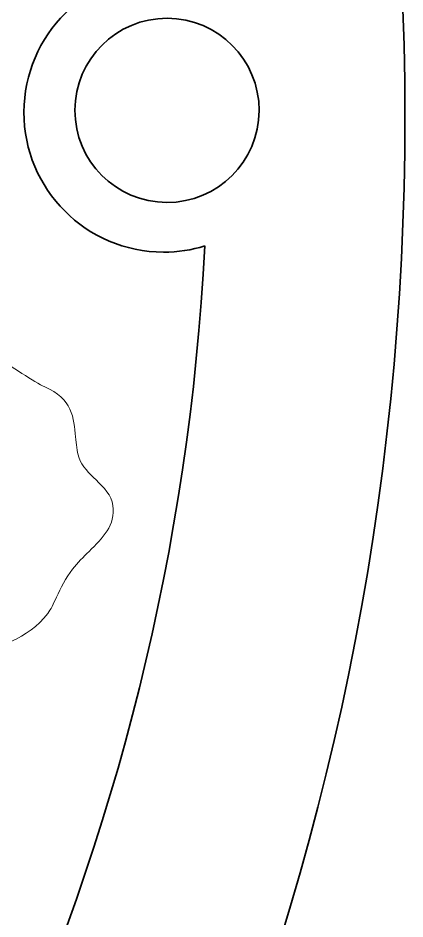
# Model space of a CAD drawing. Header units: millimetres. Extents: x -187 to 113, y -78 to 72.
# Drawn here: x 102.93 to 113.43, y -24.62 to -0.17 of the extents above; entities that cross this region are included whole.
import ezdxf

# ---------------------------------------------------------------- set-up
doc = ezdxf.new("R2010")
doc.units = ezdxf.units.MM
doc.header["$MEASUREMENT"] = 0
doc.layers.add('layer 1', color=7, linetype='Continuous')

msp = doc.modelspace()

# ---------------------------------------------------------------- linework, layer by layer
at = {"layer": 'layer 1', "color": 1, "lineweight": 35}
for points, knots in [([(38.43276, 72.15664), (38.43276, 72.15664), (-111.56738, 72.15664), (-111.56738, 72.15664), (-111.56738, 72.15664), (-152.98848, 72.15664), (-186.56732, 38.5779), (-186.56732, -2.84336), (-186.56732, -2.84336), (-186.56732, -44.26448), (-152.98848, -77.84336), (-111.56738, -77.84336), (-111.56738, -77.84336), (-111.56738, -77.84336), (38.43276, -77.84336), (38.43276, -77.84336), (38.43276, -77.84336), (79.85412, -77.84336), (113.43268, -44.26448), (113.43268, -2.84336), (113.43268, -2.84336), (113.43268, 38.5779), (79.85412, 72.15664), (38.43276, 72.15664)], [0, 0, 0, 0, 0.14285714, 0.14285714, 0.14285714, 0.14285715, 0.28571429, 0.28571429, 0.28571429, 0.2857143, 0.42857143, 0.42857143, 0.42857143, 0.42857144, 0.57142857, 0.57142857, 0.57142857, 0.57142858, 0.71428571, 0.71428571, 0.71428571, 0.71428572, 1, 1, 1, 1]), ([(107.96364, 0.902), (107.62422, 1.0026), (107.26482, 1.057), (106.8928, 1.05786), (106.8928, 1.05786), (104.79796, 1.06272), (103.09514, -0.63178), (103.09028, -2.72634), (103.09028, -2.72634), (103.0854, -4.82094), (104.7803, -6.52248), (106.87516, -6.52734), (106.87516, -6.52734), (107.26672, -6.52826), (107.64458, -6.46984), (108.00016, -6.36056)], [0, 0, 0, 0, 0.2, 0.2, 0.2, 0.20000001, 0.4, 0.4, 0.4, 0.40000001, 0.6, 0.6, 0.6, 0.60000001, 1, 1, 1, 1]), ([(104.4727, -2.674), (104.4695, -4.05476), (105.5868, -5.17644), (106.96774, -5.17964), (106.96774, -5.17964), (108.34882, -5.18286), (109.47074, -4.0664), (109.47396, -2.68564), (109.47396, -2.68564), (109.47716, -1.30488), (108.36044, -0.18264), (106.97936, -0.17942), (106.97936, -0.17942), (105.59842, -0.17622), (104.47592, -1.29324), (104.4727, -2.674)], [0, 0, 0, 0, 0.2, 0.2, 0.2, 0.20000001, 0.4, 0.4, 0.4, 0.40000001, 0.6, 0.6, 0.6, 0.60000001, 1, 1, 1, 1])]:
    msp.add_open_spline(points, degree=3, knots=knots, dxfattribs=at)
msp.add_open_spline([(108.00016, -6.36056), (106.30444, -39.14576), (79.55264, -66.10136), (44.35608, -72.566)], degree=3, dxfattribs=at)
at = {"layer": 'layer 1', "color": 1, "lineweight": 9}
msp.add_open_spline([(101.26664, -17.32948), (100.8503, -17.32852), (100.4121, -17.29102), (99.88242, -17.2351), (99.88242, -17.2351), (99.88242, -17.2351), (99.76392, -17.22258), (99.76392, -17.22258), (99.76392, -17.22258), (99.76392, -17.22258), (99.85292, -17.14236), (99.85292, -17.14236), (99.85292, -17.14236), (100.09384, -16.92524), (100.35908, -16.7509), (100.61568, -16.58228), (100.61568, -16.58228), (101.01822, -16.31774), (101.39852, -16.0678), (101.69778, -15.6646), (101.69778, -15.6646), (102.3817, -14.74266), (102.3672, -12.85846), (101.66412, -11.28182), (101.66412, -11.28182), (101.1032, -10.02384), (100.23846, -9.25862), (99.29182, -9.18228), (99.29182, -9.18228), (99.29182, -9.18228), (98.86022, -9.1475), (98.86022, -9.1475), (98.86022, -9.1475), (98.86022, -9.1475), (99.2875, -9.07668), (99.2875, -9.07668), (99.2875, -9.07668), (100.37214, -8.89686), (101.15152, -8.89684), (101.5188, -9.08198), (101.5188, -9.08198), (101.92304, -9.09054), (102.54006, -9.4928), (103.03686, -9.81648), (103.03686, -9.81648), (103.2939, -9.98404), (103.51586, -10.12872), (103.65244, -10.18314), (103.65244, -10.18314), (104.40186, -10.48236), (104.44948, -11.04524), (104.4916, -11.54186), (104.4916, -11.54186), (104.5085, -11.74086), (104.52438, -11.92884), (104.58108, -12.09546), (104.58108, -12.09546), (104.66574, -12.3454), (104.85904, -12.53112), (105.046, -12.71078), (105.046, -12.71078), (105.2632, -12.91964), (105.46844, -13.11676), (105.50648, -13.40226), (105.50648, -13.40226), (105.57782, -13.93974), (105.22794, -14.28484), (104.85726, -14.65034), (104.85726, -14.65034), (104.70596, -14.7994), (104.5496, -14.95364), (104.41048, -15.12944), (104.41048, -15.12944), (104.2196, -15.37108), (104.09034, -15.64694), (103.97632, -15.8904), (103.97632, -15.8904), (103.89116, -16.07222), (103.81772, -16.22926), (103.73496, -16.33426), (103.73496, -16.33426), (103.18864, -17.0252), (102.42756, -17.33218), (101.26664, -17.32948)], degree=3, knots=[0, 0, 0, 0, 0.04545455, 0.04545455, 0.04545455, 0.04545456, 0.09090909, 0.09090909, 0.09090909, 0.0909091, 0.13636364, 0.13636364, 0.13636364, 0.13636365, 0.18181818, 0.18181818, 0.18181818, 0.18181819, 0.22727273, 0.22727273, 0.22727273, 0.22727274, 0.27272727, 0.27272727, 0.27272727, 0.27272728, 0.31818182, 0.31818182, 0.31818182, 0.31818183, 0.36363636, 0.36363636, 0.36363636, 0.36363637, 0.40909091, 0.40909091, 0.40909091, 0.40909092, 0.45454545, 0.45454545, 0.45454545, 0.45454546, 0.5, 0.5, 0.5, 0.50000001, 0.54545455, 0.54545455, 0.54545455, 0.54545456, 0.59090909, 0.59090909, 0.59090909, 0.5909091, 0.63636364, 0.63636364, 0.63636364, 0.63636365, 0.68181818, 0.68181818, 0.68181818, 0.68181819, 0.72727273, 0.72727273, 0.72727273, 0.72727274, 0.77272727, 0.77272727, 0.77272727, 0.77272728, 0.81818182, 0.81818182, 0.81818182, 0.81818183, 0.86363636, 0.86363636, 0.86363636, 0.86363637, 0.90909091, 0.90909091, 0.90909091, 0.90909092, 1, 1, 1, 1], dxfattribs=at)

doc.saveas('drawing.dxf')
